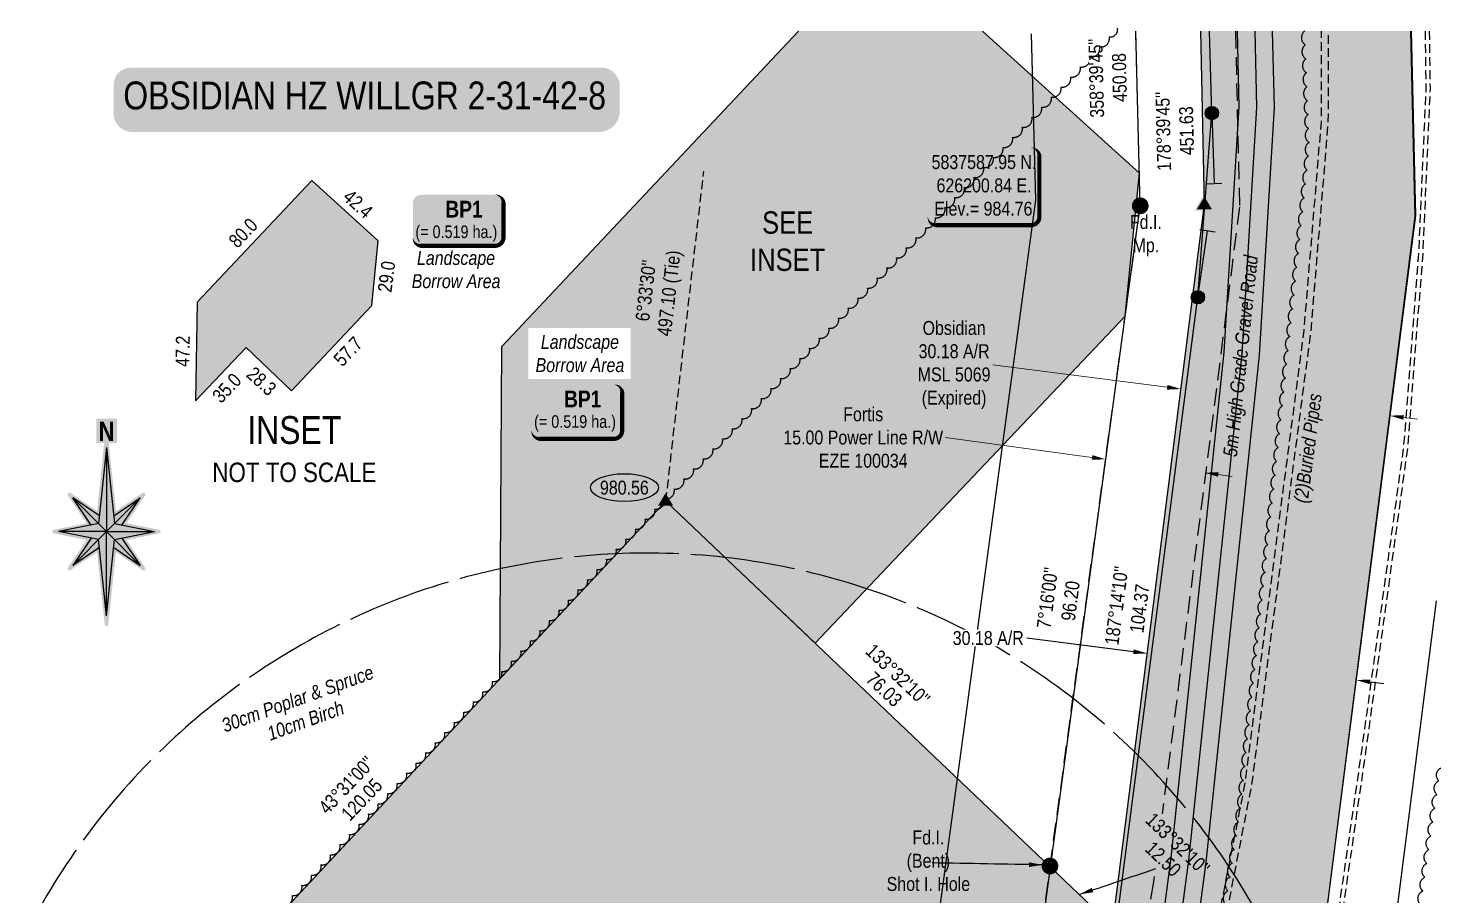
# Model space of a CAD drawing. Extents: x 624559 to 631602, y 5835336 to 5838851.
# Drawn here: x 624559 to 625572, y 5838141 to 5838763 of the extents above; entities that cross this region are included whole.
import ezdxf
from ezdxf.enums import TextEntityAlignment as Align

# ---------------------------------------------------------------- set-up
doc = ezdxf.new("R2010")
doc.units = 0
doc.header["$LTSCALE"] = 5
for name, pattern in [('0', [1, 1, 0]), ('foc-BUFFER', [16.75, 15, -1.75]), ('foc-FLOWLINE', [3.75, 2.5, -1.25]), ('foc-LSD', [8, 5, -3]), ('foc-TIELINE', [1.875, 1.25, -0.625]), ('POWERLINE5', [7.8, 2.4, -0.6, 0.6, -0.6, 0.6, -0.6, 2.4]), ('UG_PIPE', [1.875, 1.25, -0.625])]:
    doc.linetypes.add(name, pattern=pattern)
for name, color, linetype in [('AS-PIPE-UG', 44, 'UG_PIPE'), ('AS-POWER', 104, 'foc-POWER'), ('AS-POWER-EXISTING', 72, 'POWERLINE5'), ('AS-ROADS', 254, 'Continuous'), ('AS-SYMBOL', 7, 'Continuous'), ('AUX-BUFFER', 7, 'foc-BUFFER'), ('C-RW', 13, 'Continuous'), ('CG-NORTH', 7, 'Continuous'), ('DETAIL-T', 7, 'Continuous'), ('F-EZE', 190, 'foc-FLOWLINE'), ('F-RW', 190, 'Continuous'), ('L-BD', 7, 'Continuous'), ('L-MON', 1, 'Continuous'), ('L-SECTION-LSD', 7, 'foc-LSD'), ('L-TIE', 7, 'foc-TIELINE'), ('P-ELEVATION', 7, 'Continuous'), ('P-PROPOSED', 10, 'Continuous'), ('P-PROPOSED-H', 21, 'Continuous'), ('P-TEMP-BLOCKS', 250, 'Continuous'), ('P-TEMP-H', 41, 'Continuous'), ('P-TEMP_BORROW PIT', 46, 'Continuous'), ('P-TXT', 4, 'Continuous'), ('T-BUSH', 110, '0'), ('T-BUSH-T', 110, 'Continuous'), ('T-EXISTING TFA-T', 220, 'Continuous')]:
    doc.layers.add(name, color=color, linetype=linetype)
for name, color, linetype, lineweight in [('C-AR-T', 13, 'Continuous', 9), ('F-EZE-T', 190, 'Continuous', 9), ('T-TEXT', 48, 'Continuous', 18)]:
    doc.layers.add(name, color=color, linetype=linetype, lineweight=lineweight)
doc.styles.add('80', font='ARIALN.TTF', dxfattribs={"height": 10})
doc.styles.add('80CG', font='ARIALN.TTF', dxfattribs={"height": 10})
doc.styles.add('80L', font='ARIALN.TTF', dxfattribs={"height": 10})
doc.styles.add('80LS', font='ARIALNI.TTF', dxfattribs={"height": 10})
doc.styles.add('BOLD', font='ARIALNB.TTF')
doc.styles.add('foc-LtypeFont', font='ARIALN.TTF', dxfattribs={"height": 7.35})
doc.linetypes.add('foc-POWER', pattern='A,6,-1,["P",foc-LtypeFont,S=0.2,R=0,X=-0.625,Y=-0.75],-1.24,4', length=12.24)
doc.dimstyles.new('Compass 5 000', dxfattribs={"dimscale": 5, "dimtxt": 9, "dimasz": 2, "dimexe": 0.2, "dimexo": 0.0625, "dimgap": 0.5, "dimtad": 0, "dimtih": 1, "dimtoh": 1, "dimzin": 0, "dimdsep": 46, "dimtxsty": '80CG', "dimcen": 0.1, "dimse1": 1, "dimse2": 1, "dimclrd": 256, "dimclrt": 256, "dimaunit": 1, "dimadec": 4, "dimazin": 0, "dimtfac": 0.06, "dimtofl": 0, "dimtmove": 0, "dimatfit": 1, "dimfxl": 0.2, "dimtolj": 1, "dimtzin": 0, "dimlwd": -1, "dimarcsym": 0})

# ---------------------------------------------------------------- blocks, each defined once
blk = doc.blocks.new('POWERPOLE')
h = blk.add_hatch(color=255)
edge = h.paths.add_edge_path()
edge.add_arc((0, 0), 0.96, 0, 360)
at = {"linetype": 'Continuous'}
for p, q in [((0.68, -0.68), (-0.68, 0.68)), ((-0.68, -0.68), (0.68, 0.68))]:
    blk.add_line(p, q, dxfattribs=at)
blk.add_circle((0, 0), 0.96, dxfattribs=at)
blk = doc.blocks.new('*U63')
at = {"color": 72}
blk.add_line((-1.1, -0.04), (1.1, 0.04), dxfattribs=at)
at = {"layer": 'AS-SYMBOL', "color": 72, "flags": 128}
blk.add_lwpolyline([(-0.32, 10.08), (0, 0)], dxfattribs=at)
blk = doc.blocks.new('*U112')
at = {"color": 72}
blk.add_line((1.09, -0.16), (-1.09, 0.16), dxfattribs=at)
at = {"layer": 'AS-SYMBOL', "color": 72, "flags": 128}
blk.add_lwpolyline([(-1.37, -9.5), (0, 0)], dxfattribs=at)
blk = doc.blocks.new('fdia')
at = {"color": 255, "const_width": 1}
blk.add_lwpolyline([(-0.5, 0, 1), (0.5, 0, 1)], format="xyb", close=True, dxfattribs=at)
blk = doc.blocks.new('Fdiaa')
blk.add_blockref('fdia', (0, 0))
blk = doc.blocks.new('fdib')
at = {"color": 1, "const_width": 1.6}
blk.add_lwpolyline([(-0.4, 0, 1), (0.4, 0, 1)], format="xyb", close=True, dxfattribs=at)
at = {"color": 1}
blk.add_circle((0, 0), 0.8, dxfattribs=at)
blk = doc.blocks.new('Fdibb')
blk.add_blockref('fdib', (0, 0))
blk = doc.blocks.new('fdicc')
for name in ['Fdibb', 'Fdiaa']:
    blk.add_blockref(name, (0, 0))
blk = doc.blocks.new('FDI')
blk.add_blockref('fdicc', (0, 0))
blk = doc.blocks.new('STRIA')
blk.add_hatch(color=255).paths.add_polyline_path([(-0.04, 1.52), (-1.47, -0.87), (1.39, -0.87)])
blk = doc.blocks.new('STRIAA')
blk.add_blockref('STRIA', (0, 0))
blk = doc.blocks.new('STRIB')
at = {"color": 1}
blk.add_solid([(-1.12, -0.67), (-0.04, 1.13), (1.04, -0.67)], dxfattribs=at)
blk = doc.blocks.new('STRIBB')
blk.add_blockref('STRIB', (0, 0))
blk = doc.blocks.new('STRICC')
for name in ['STRIAA', 'STRIBB']:
    blk.add_blockref(name, (0, 0))
blk = doc.blocks.new('fdspike')
blk.add_blockref('STRICC', (0, 0))
blk = doc.blocks.new('*D54')
at = {"layer": 'P-TXT', "transparency": 16777216}
for p, q in [((625351.7, 5838315.8), (625275.2, 5838325.6)), ((625521.4, 5838294.2), (625531.3, 5838293))]:
    blk.add_line(p, q, dxfattribs=at)
for points in [[(625351.9, 5838317.5), (625351.5, 5838314.2), (625361.6, 5838314.6)], [(625521.6, 5838295.9), (625521.1, 5838292.6), (625511.4, 5838295.5)]]:
    blk.add_solid(points, dxfattribs=at)
at = {"layer": 'P-TXT', "transparency": 16777216, "insert": (625247.5, 5838325.6), "char_height": 10, "attachment_point": 5, "style": '80CG', "bg_fill": 3, "box_fill_scale": 1.1, "bg_fill_color": 256, "bg_fill_true_color": 13158600, "bg_fill_transparency": 0}
blk.add_mtext('\\A1;30.18 A/R', dxfattribs=at)
blk = doc.blocks.new('*U60')
h = blk.add_hatch(color=255)
edge = h.paths.add_edge_path()
edge.add_line((-84, -11.5), (84, -11.5))
edge.add_arc((84, -5.5), 6, 270, 360)
edge.add_line((90, -5.5), (90, 4))
edge.add_arc((84, 4), 6, 0, 90)
edge.add_line((84, 10), (-84, 10))
edge.add_arc((-84, 4), 6, 90, 180)
edge.add_line((-90, 4), (-90, -5.5))
edge.add_arc((-84, -5.5), 6, 180, 270)
at = {"color": 14, "flags": 128}
blk.add_lwpolyline([(-84, -11.5, 3, 3, 0), (84, -11.5, 3, 3, 0.414214), (90, -5.5, 3, 3, 0), (90, 4, 3, 0, 0.414214), (84, 10, 0, 0, 0), (-84, 10, 0, 0, 0.414214), (-90, 4, 0, 0, 0), (-90, -5.5, 0, 3, 0.414214)], format="xyseb", close=True, dxfattribs=at)
at = {"insert": (0, 0), "char_height": 10, "attachment_point": 5, "style": '80'}
blk.add_mtext_dynamic_manual_height_columns('{\\C14;OBSIDIAN HZ WILLGR 2-31-42-8}', width=412.2262, gutter_width=45, heights=[0], dxfattribs=at)
blk = doc.blocks.new('NORTH')
h = blk.add_hatch(color=141)
h.dxf.hatch_style = 1
edge = h.paths.add_edge_path()
edge.add_line((-2.5, 97.8), (-11.3, 97.8))
edge.add_line((-11.3, 97.8), (-11.3, 124.5))
edge.add_line((-11.3, 124.5), (11.4, 124.5))
edge.add_line((11.4, 124.5), (11.4, 97.8))
edge.add_line((11.4, 97.8), (2.5, 97.8))
edge.add_line((2.5, 97.8), (10.4, 22.8))
edge.add_line((10.4, 22.8), (39.9, 42.7))
edge.add_arc((41, 41), 2, -34, 124, ccw=False)
edge.add_line((42.7, 39.9), (22, 9.2))
edge.add_line((22, 9.2), (58.3, 2))
edge.add_arc((57.9, 0), 2, -78.6499, 78.6499, ccw=False)
edge.add_line((58.3, -2), (22, -9.2))
edge.add_line((22, -9.2), (42.7, -39.9))
edge.add_arc((41, -41), 2, -124, 34, ccw=False)
edge.add_line((39.9, -42.7), (10.4, -22.8))
edge.add_line((10.4, -22.8), (2, -102.6))
edge.add_arc((0, -102.4), 2, 186, 354, ccw=False)
edge.add_line((-2, -102.6), (-10.4, -22.8))
edge.add_line((-10.4, -22.8), (-39.9, -42.7))
edge.add_arc((-41, -41), 2, 146, 304, ccw=False)
edge.add_line((-42.7, -39.9), (-22, -9.2))
edge.add_line((-22, -9.2), (-58.3, -2))
edge.add_arc((-57.9, 0), 2, 101.3501, 258.6499, ccw=False)
edge.add_line((-58.3, 2), (-22, 9.2))
edge.add_line((-22, 9.2), (-42.7, 39.9))
edge.add_arc((-41, 41), 2, 56, 214, ccw=False)
edge.add_line((-39.9, 42.7), (-10.4, 22.8))
edge.add_line((-10.4, 22.8), (-2.5, 97.8))
at = {"linetype": 'Continuous'}
for points in [[(0, 92.8), (-8.8, 8.8), (0, 0)], [(-37.3, 37.3), (-17, 7.2), (-8.8, 8.8)], [(37.3, 37.3), (7.9, 17.5), (8.8, 8.8)], [(0, 0), (-52.8, 0), (-8.8, -8.8)], [(8.8, 8.8), (0, 0), (52.8, 0)], [(8.8, -8.8), (0, 0), (0, -92.8)], [(-7.9, -17.5), (-8.8, -8.8), (-37.3, -37.3)], [(17, -7.2), (8.8, -8.8), (37.3, -37.3)]]:
    blk.add_hatch(color=14, dxfattribs=at).paths.add_polyline_path(points)
at = {"color": 14, "linetype": 'Continuous'}
for p, q in [((0, 92.8), (-8.8, 8.8)), ((0, 92.8), (0, 0)), ((0, 92.8), (8.8, 8.8)), ((0, 0), (-37.3, 37.3)), ((-17, 7.2), (-37.3, 37.3)), ((-7.9, 17.5), (-37.3, 37.3)), ((0, 0), (37.3, 37.3)), ((7.9, 17.5), (37.3, 37.3)), ((17, 7.2), (37.3, 37.3)), ((-8.8, 8.8), (-52.8, 0)), ((0, 0), (-52.8, 0)), ((0, 0), (-37.3, -37.3)), ((0, 0), (37.3, -37.3)), ((0, -92.8), (0, 0)), ((0, 0), (52.8, 0)), ((8.8, 8.8), (52.8, 0)), ((-8.8, -8.8), (-52.8, 0)), ((-17, -7.2), (-37.3, -37.3)), ((0, -92.8), (-8.8, -8.8)), ((0, -92.8), (8.8, -8.8)), ((8.8, -8.8), (52.8, 0)), ((16.9, -7), (17, -7.2)), ((17, -7.2), (37.3, -37.3)), ((-7.9, -17.5), (-37.3, -37.3)), ((7.9, -17.5), (37.3, -37.3))]:
    blk.add_line(p, q, dxfattribs=at)
at = {"color": 14, "style": 'BOLD'}
blk.add_text('N', height=21.1, dxfattribs=at).set_placement((0, 110.6), align=Align.MIDDLE_CENTER)
blk = doc.blocks.new('we')
at = {"layer": 'P-ELEVATION'}
h = blk.add_hatch(color=111, dxfattribs=at)
h.dxf.hatch_style = 1
edge = h.paths.add_edge_path()
edge.add_ellipse((0, 0), major_axis=(-24.4, 0), ratio=0.410256, start_angle=0, end_angle=360)
at = {"layer": 'P-ELEVATION', "color": 7, "flags": 128}
blk.add_lwpolyline([(0, 0, 12.5, 0, 0), (-12.4, -6.4, 0, 0, 0)], format="xyseb", dxfattribs=at)
at = {"layer": 'P-ELEVATION', "color": 7}
blk.add_ellipse((0, 0), major_axis=(-24.4, 0), ratio=0.410256, dxfattribs=at)
at = {"layer": 'P-ELEVATION', "style": '80'}
blk.add_attdef('ELEVATION', text='', height=10, dxfattribs=at).set_placement((0, 0), align=Align.MIDDLE_CENTER)
blk = doc.blocks.new('*U71')
h = blk.add_hatch(color=254)
edge = h.paths.add_edge_path()
edge.add_line((-34, -28.5), (34, -28.5))
edge.add_arc((34, -22.5), 6, 270, 360)
edge.add_line((40, -22.5), (40, 21))
edge.add_arc((34, 21), 6, 0, 90)
edge.add_line((34, 27), (-34, 27))
edge.add_arc((-34, 21), 6, 90, 180)
edge.add_line((-40, 21), (-40, -22.5))
edge.add_arc((-34, -22.5), 6, 180, 270)
at = {"color": 1, "flags": 128}
blk.add_lwpolyline([(-34, -28.5, 3, 3, 0), (34, -28.5, 3, 3, 0.414214), (40, -22.5, 3, 3, 0), (40, 21, 3, 0, 0.414214), (34, 27, 0, 0, 0), (-34, 27, 0, 0, 0.414214), (-40, 21, 0, 0, 0), (-40, -22.5, 0, 3, 0.414214)], format="xyseb", close=True, dxfattribs=at)
blk.add_lwpolyline([(106.8, -14.7, 0, 10, 0), (0, 0, 5, 5, 0)], format="xyseb", dxfattribs=at)
at = {"color": 1, "style": '80'}
blk.add_attdef('ENTER_TEXT_001', (-36, -5), '', height=10, dxfattribs=at)
blk = doc.blocks.new('*U72')
h = blk.add_hatch(color=191)
edge = h.paths.add_edge_path()
edge.add_line((-26.5, -20.4), (26.5, -20.4))
edge.add_arc((26.5, -14.4), 6, 270, 360)
edge.add_line((32.5, -14.4), (32.5, 12.5))
edge.add_arc((26.5, 12.5), 6, 0, 90)
edge.add_line((26.5, 18.5), (-26.5, 18.5))
edge.add_arc((-26.5, 12.5), 6, 90, 180)
edge.add_line((-32.5, 12.5), (-32.5, -14.4))
edge.add_arc((-26.5, -14.4), 6, 180, 270)
at = {"color": 250, "flags": 128}
blk.add_lwpolyline([(-26.5, -20.4, 3, 3, 0), (26.5, -20.4, 3, 3, 0.414214), (32.5, -14.4, 3, 3, 0), (32.5, 12.5, 3, 0, 0.414214), (26.5, 18.5, 0, 0, 0), (-26.5, 18.5, 0, 0, 0.414214), (-32.5, 12.5, 0, 0, 0), (-32.5, -14.4, 0, 3, 0.414214)], format="xyseb", close=True, dxfattribs=at)
at = {"flags": 128}
blk.add_lwpolyline([(-18, -10.7, 0, 7.5, 0), (0, 0, 0, 0, 0)], format="xyseb", dxfattribs=at)
at = {"color": 250}
for tag, p, height, style in [('TEMP_AREA_W1_001', (-9.2, 2.2), 12, 'BOLD'), ('ENTER_TEXT_001', (-30.7, -12.5), 9, '80')]:
    blk.add_attdef(tag, p, '', height=height, dxfattribs=dict(at, style=style))
blk = doc.blocks.new('*U73')
h = blk.add_hatch(color=191)
edge = h.paths.add_edge_path()
edge.add_line((-26.5, -18.1), (26.5, -18.1))
edge.add_arc((26.5, -12.1), 6, 270, 360)
edge.add_line((32.5, -12.1), (32.5, 12.5))
edge.add_arc((26.5, 12.5), 6, 0, 90)
edge.add_line((26.5, 18.5), (-26.5, 18.5))
edge.add_arc((-26.5, 12.5), 6, 90, 180)
edge.add_line((-32.5, 12.5), (-32.5, -12.1))
edge.add_arc((-26.5, -12.1), 6, 180, 270)
at = {"color": 250, "flags": 128}
blk.add_lwpolyline([(-26.5, -18.1, 3, 3, 0), (26.5, -18.1, 3, 3, 0.414214), (32.5, -12.1, 3, 3, 0), (32.5, 12.5, 3, 0, 0.414214), (26.5, 18.5, 0, 0, 0), (-26.5, 18.5, 0, 0, 0.414214), (-32.5, 12.5, 0, 0, 0), (-32.5, -12.1, 0, 3, 0.414214)], format="xyseb", close=True, dxfattribs=at)
at = {"flags": 128}
blk.add_lwpolyline([(-18, -10.7, 0, 7.5, 0), (0, 0, 0, 0, 0)], format="xyseb", dxfattribs=at)
at = {"color": 250}
for tag, p, height, style in [('TEMP_AREA_W1_001', (-9.2, 2.2), 12, 'BOLD'), ('ENTER_TEXT_001', (-30.7, -12.5), 9, '80')]:
    blk.add_attdef(tag, p, '', height=height, dxfattribs=dict(at, style=style))
blk = doc.blocks.new('*D91')
at = {"layer": 'C-AR-T', "transparency": 16777216}
for p, q in [((625375.9, 5838505.5), (625250.9, 5838521.5)), ((625545.4, 5838483.8), (625555.3, 5838482.6))]:
    blk.add_line(p, q, dxfattribs=at)
for points in [[(625376.1, 5838507.1), (625375.7, 5838503.8), (625385.8, 5838504.2)], [(625545.6, 5838485.5), (625545.2, 5838482.2), (625535.5, 5838485.1)]]:
    blk.add_solid(points, dxfattribs=at)
at = {"layer": 'C-AR-T', "transparency": 16777216, "insert": (625223, 5838521.5), "char_height": 10, "attachment_point": 5, "style": '80CG'}
blk.add_mtext('\\A1;Obsidian\\P30.18 A/R\\PMSL 5069\\P(Expired)', dxfattribs=at)
blk = doc.blocks.new('*D95')
at = {"layer": 'F-EZE-T', "transparency": 16777216}
for p, q in [((625321.9, 5838455.2), (625216.9, 5838469.4)), ((625412.5, 5838442.9), (625422.4, 5838441.6))]:
    blk.add_line(p, q, dxfattribs=at)
for points in [[(625322.2, 5838456.8), (625321.7, 5838453.5), (625331.8, 5838453.8)], [(625412.7, 5838444.6), (625412.3, 5838441.3), (625402.6, 5838444.2)]]:
    blk.add_solid(points, dxfattribs=at)
at = {"layer": 'F-EZE-T', "transparency": 16777216, "insert": (625157.8, 5838469.4), "char_height": 10, "attachment_point": 5, "style": '80CG'}
blk.add_mtext('\\A1;Fortis\\P15.00 Power Line R/W\\PEZE 100034', dxfattribs=at)

msp = doc.modelspace()

# ---------------------------------------------------------------- hatches: boundary and pattern name
at = {"layer": 'AS-ROADS'}
h = msp.add_hatch(color=256, dxfattribs=at)
h.dxf.hatch_style = 1
h.paths.add_polyline_path([(625132.365, 5837050.858), (625158.215, 5837050.858), (625165.513, 5837078.617), (625227.884, 5837357.536), (625265.629, 5837549.476), (625324.882, 5837736.221), (625384.596, 5838022.165), (625403.529, 5838164.962), (625441.741, 5838528.562), (625452.449, 5838706.097), (625451.161, 5838760.858), (625426.154, 5838760.858), (625427.431, 5838706.556), (625416.82, 5838530.622), (625378.701, 5838167.912), (625359.934, 5838026.369), (625300.669, 5837742.573), (625241.372, 5837555.688), (625203.416, 5837362.677), (625141.217, 5837084.526)])
at = {"layer": 'P-PROPOSED-H'}
h = msp.add_hatch(color=256, dxfattribs=at)
h.dxf.hatch_style = 1
h.paths.add_polyline_path([(625550.91, 5838760.858), (625553.827, 5838628.55), (625486.318, 5838100.093), (625448.193, 5837799.064), (625429.92, 5837798.497), (625295.995, 5837794.612), (625336.61, 5838119.027), (625402.715, 5838636.492), (625399.973, 5838760.858)])
h = msp.add_hatch(color=256, dxfattribs=at)
h.dxf.hatch_style = 1
h.paths.add_polyline_path([(625445.745, 5837190.167), (624836.635, 5837174.182), (624829.92, 5837579.927), (624622.47, 5837572.152), (624606.965, 5837985.322), (625016.265, 5838423.902), (625336.61, 5838119.027), (625295.995, 5837794.612), (625372.08, 5837796.702), (625429.92, 5837798.497)])
at = {"layer": 'P-TEMP-H'}
h = msp.add_hatch(color=256, dxfattribs=at)
h.dxf.hatch_style = 1
h.paths.add_polyline_path([(625243.3, 5838760.858), (625111.291, 5838760.858), (624898.279, 5838534.555), (624897.008, 5838296.2), (625016.265, 5838423.902), (625123.349, 5838321.989), (625345.697, 5838556.536), (625355.899, 5838658.97)])
h = msp.add_hatch(color=256, dxfattribs=at)
h.dxf.hatch_style = 1
h.paths.add_polyline_path([(624715.245, 5838533.941), (624747.842, 5838502.918), (624805.335, 5838563.998), (624810.034, 5838610.373), (624762.377, 5838653.866), (624680.129, 5838566.486), (624678.961, 5838495.736), (624715.115, 5838533.804)])

# ---------------------------------------------------------------- linework, layer by layer
at = {"layer": 'AS-PIPE-UG', "flags": 128}
for points in [[(625174.915, 5837527.872), (625187.825, 5837527.782), (625228.475, 5837525.442), (625270.05, 5837543.547), (625277.905, 5837549.222), (625286.64, 5837557.067), (625290.88, 5837565.017), (625318.685, 5837624.752), (625336.775, 5837709.712), (625355.11, 5837788.772), (625377.995, 5837923.657), (625398.71, 5838052.957), (625431.575, 5838220.572), (625474.025, 5838546.137), (625486.415, 5838695.517), (625486.568, 5838760.858)], [(625290.735, 5837563.942), (625320.54, 5837624.034), (625338.707, 5837710.05), (625357.088, 5837789.281), (625382.929, 5837922.843), (625403.633, 5838052.08), (625436.512, 5838219.767), (625478.998, 5838545.606), (625491.415, 5838695.304), (625491.568, 5838760.858)], [(625560.802, 5838760.858), (625561.375, 5838719.917), (625556.135, 5838601.952), (625545.31, 5838462.797), (625514.62, 5838240.722), (625482.79, 5838020.542), (625463.88, 5837754.807), (625470.29, 5837562.357), (625473.71, 5837470.342), (625478.435, 5837400.132), (625480.765, 5837317.582), (625481.67, 5837250.927), (625478.125, 5837197.622), (625466.62, 5837184.922), (625437.48, 5837162.272), (625399.025, 5837129.797), (625341.78, 5837085.512), (625291.11, 5837050.858)], [(625563.802, 5838760.9), (625564.376, 5838719.871), (625559.13, 5838601.769), (625548.294, 5838462.475), (625517.591, 5838240.302), (625485.775, 5838020.22), (625466.884, 5837754.75), (625473.288, 5837562.462), (625476.706, 5837470.498), (625481.432, 5837400.275), (625483.765, 5837317.644), (625484.671, 5837250.847), (625481.049, 5837196.381), (625468.668, 5837182.714), (625439.369, 5837159.94), (625400.912, 5837127.463), (625343.546, 5837083.085), (625292.803, 5837048.381)]]:
    msp.add_lwpolyline(points, dxfattribs=at)
at = {"layer": 'AS-POWER'}
for p, q in [((625407.9, 5838702.072), (625406.196, 5838760.858)), ((625397.845, 5838570.072), (625407.9, 5838702.072)), ((625341.39, 5838135.142), (625397.845, 5838570.072))]:
    msp.add_line(p, q, dxfattribs=at)
at = {"layer": 'AS-ROADS', "flags": 128}
for points in [[(625132.365, 5837050.858), (625141.217, 5837084.526), (625203.416, 5837362.677), (625241.372, 5837555.688), (625300.669, 5837742.573), (625359.934, 5838026.369), (625378.701, 5838167.912), (625416.82, 5838530.622), (625427.431, 5838706.556), (625426.154, 5838760.858)], [(625438.658, 5838760.858), (625439.94, 5838706.327), (625429.28, 5838529.592), (625391.115, 5838166.437), (625372.265, 5838024.267), (625312.775, 5837739.397), (625253.5, 5837552.582), (625215.65, 5837360.107), (625153.365, 5837081.572), (625145.29, 5837050.858)], [(625451.161, 5838760.858), (625452.449, 5838706.097), (625441.741, 5838528.562), (625403.529, 5838164.962), (625384.596, 5838022.165), (625324.882, 5837736.221), (625265.629, 5837549.476), (625227.884, 5837357.536), (625165.513, 5837078.617), (625158.215, 5837050.858)]]:
    msp.add_lwpolyline(points, dxfattribs=at)
at = {"layer": 'AUX-BUFFER', "color": 251, "linetype": 'foc-BUFFER'}
msp.add_arc((625002.711, 5837886.519), 500, 207.468511, 152.531489, dxfattribs=at)
at = {"layer": 'F-EZE', "elevation": 4922.052}
for points in [[(625366.498, 5838154.636), (625365.999, 5838150.722), (625281.628, 5837657.438), (625207.633, 5837669.784), (625212.252, 5837697.136), (625232.109, 5837816.142), (625284.073, 5838100.964), (625291.83, 5838161.792), (625356.505, 5838635.592), (625353.321, 5838760.858)], [(625424.756, 5838760.858), (625427.708, 5838634.676), (625372.233, 5838199.612)]]:
    msp.add_lwpolyline(points, dxfattribs=at)
at = {"layer": 'F-RW'}
for points in [[(625271.715, 5837050.858), (625445.745, 5837190.167), (625432.859, 5837685.521), (625448.994, 5837804.772), (625553.788, 5838628.039), (625550.649, 5838760.858)], [(625351.696, 5837050.858), (625496.356, 5837166.656), (625482.929, 5837682.802), (625498.551, 5837798.265), (625569.079, 5838352.331)]]:
    msp.add_lwpolyline(points, dxfattribs=at)
at = {"layer": 'L-TIE'}
msp.add_line((625016.265, 5838423.902), (625043.453, 5838660.408), dxfattribs=at)
at = {"layer": 'P-PROPOSED', "flags": 128}
msp.add_lwpolyline([(625550.91, 5838760.858), (625553.827, 5838628.55), (625486.318, 5838100.093), (625448.193, 5837799.064), (625429.92, 5837798.497), (625295.995, 5837794.612), (625336.61, 5838119.027), (625402.715, 5838636.492), (625399.973, 5838760.858)], dxfattribs=at)
msp.add_lwpolyline([(625445.745, 5837190.167), (624836.635, 5837174.182), (624829.92, 5837579.927), (624622.47, 5837572.152), (624606.965, 5837985.322), (625016.265, 5838423.902), (625336.61, 5838119.027), (625295.995, 5837794.612), (625372.08, 5837796.702), (625429.92, 5837798.497)], close=True, dxfattribs=at)
at = {"layer": 'P-TEMP_BORROW PIT', "flags": 128}
msp.add_lwpolyline([(624715.245, 5838533.941), (624747.842, 5838502.918), (624805.335, 5838563.998), (624810.034, 5838610.373), (624762.377, 5838653.866), (624680.129, 5838566.486), (624678.961, 5838495.736), (624715.115, 5838533.804)], close=True, dxfattribs=at)
at = {"layer": 'T-BUSH', "flags": 128}
for points in [[(624558.949, 5837628.975, 0.52056705), (624568.94, 5837629.407, 0.52056705), (624578.93, 5837629.84, 0.52056705), (624588.921, 5837630.273, 0.52056705), (624598.912, 5837630.705, 0.52056705), (624608.902, 5837631.138, 0.52056705), (624618.893, 5837631.571, 0.52056705), (624628.884, 5837632.003, 0.52056705), (624638.874, 5837632.436, 0.52056705), (624648.865, 5837632.869, 0.52056705), (624658.855, 5837633.301, 0.52056705), (624668.846, 5837633.734, 0.52056705), (624678.837, 5837634.167, 0.52056705), (624688.827, 5837634.599, 0.52056705), (624698.818, 5837635.032, 0.52056705), (624708.809, 5837635.465, 0.52056705), (624718.799, 5837635.897, 0.52056705), (624728.79, 5837636.33, 0.52056705), (624738.781, 5837636.763, 0.52056705), (624748.771, 5837637.196, 0.52056705), (624758.766, 5837637.498, 0.52056705), (624768.764, 5837637.678, 0.52056705), (624778.763, 5837637.857, 0.52056705), (624788.761, 5837638.037, 0.52056705), (624798.759, 5837638.217, 0.52056705), (624808.758, 5837638.396, 0.52056705), (624818.756, 5837638.576, 0.52056705), (624828.755, 5837638.756, 0.52056705), (624838.753, 5837638.936, 0.52056705), (624848.751, 5837639.115, 0.52056705), (624858.75, 5837639.295, 0.52056705), (624868.748, 5837639.475, 0.52056705), (624878.746, 5837639.654, 0.52056705), (624886.907, 5837645.431, 0.52056705), (624895.067, 5837651.212, 0.52056705), (624903.226, 5837656.994, 0.52056705), (624911.385, 5837662.775, 0.52056705), (624919.545, 5837668.557, 0.52056705), (624923.87, 5837674.631, 0.52056705), (624916.682, 5837681.583, 0.52056705), (624909.494, 5837688.535, 0.52056705), (624902.306, 5837695.488, 0.52056705), (624895.118, 5837702.44, 0.52056705), (624887.93, 5837709.392, 0.52056705), (624880.743, 5837716.345, 0.52056705), (624873.555, 5837723.297, 0.52056705), (624866.367, 5837730.249, 0.52056705), (624859.179, 5837737.201, 0.52056705), (624851.991, 5837744.154, 0.52056705), (624844.803, 5837751.106, 0.52056705), (624837.615, 5837758.058, 0.52056705), (624830.427, 5837765.01, 0.52056705), (624823.239, 5837771.963, 0.52056705), (624816.051, 5837778.915, 0.52056705), (624808.864, 5837785.867, 0.52056705), (624801.676, 5837792.82, 0.52056705), (624794.488, 5837799.772, 0.52056705), (624787.3, 5837806.724, 0.52056705), (624780.112, 5837813.676, 0.52056705), (624772.924, 5837820.629, 0.52056705), (624765.736, 5837827.581, 0.52056705), (624758.548, 5837834.533, 0.52056705), (624751.36, 5837841.486, 0.52056705), (624744.173, 5837848.438, 0.52056705), (624736.985, 5837855.39, 0.52056705), (624729.797, 5837862.342, 0.52056705), (624722.609, 5837869.295, 0.52056705), (624715.421, 5837876.247, 0.52056705), (624708.233, 5837883.199, 0.52056705), (624701.045, 5837890.152, 0.52056705), (624693.857, 5837897.104, 0.52056705), (624686.669, 5837904.056, 0.52056705), (624679.482, 5837911.008, 0.52056705), (624672.294, 5837917.961, 0.52056705), (624665.106, 5837924.913, 0.52056705), (624657.918, 5837931.865, 0.52056705), (624650.73, 5837938.818, 0.52056705), (624643.542, 5837945.77, 0.52056705), (624636.354, 5837952.722, 0.52056705), (624629.166, 5837959.674, 0.52056705), (624621.978, 5837966.627, 0.52056705), (624614.791, 5837973.579, 0.52056705), (624607.603, 5837980.531, 0.52056705), (624604.987, 5837987.599, 0.52056705), (624611.816, 5837994.904, 0.52056705), (624618.644, 5838002.21, 0.52056705), (624625.473, 5838009.515, 0.52056705), (624632.302, 5838016.821, 0.52056705), (624639.13, 5838024.126, 0.52056705), (624645.959, 5838031.431, 0.52056705), (624652.788, 5838038.737, 0.52056705), (624659.616, 5838046.042, 0.52056705), (624666.445, 5838053.348, 0.52056705), (624673.274, 5838060.653, 0.52056705), (624680.102, 5838067.959, 0.52056705), (624686.931, 5838075.264, 0.52056705), (624693.76, 5838082.569, 0.52056705), (624700.588, 5838089.875, 0.52056705), (624707.417, 5838097.18, 0.52056705), (624714.246, 5838104.486, 0.52056705), (624721.074, 5838111.791, 0.52056705), (624727.903, 5838119.097, 0.52056705), (624734.732, 5838126.402, 0.52056705), (624741.56, 5838133.708, 0.52056705), (624748.389, 5838141.013, 0.52056705), (624755.217, 5838148.318, 0.52056705), (624762.046, 5838155.624, 0.52056705), (624768.875, 5838162.929, 0.52056705), (624775.703, 5838170.235, 0.52056705), (624782.532, 5838177.54, 0.52056705), (624789.361, 5838184.846, 0.52056705), (624796.189, 5838192.151, 0.52056705), (624803.018, 5838199.457, 0.52056705), (624809.847, 5838206.762, 0.52056705), (624816.675, 5838214.067, 0.52056705), (624823.504, 5838221.373, 0.52056705), (624830.333, 5838228.678, 0.52056705), (624837.161, 5838235.984, 0.52056705), (624843.99, 5838243.289, 0.52056705), (624850.819, 5838250.595, 0.52056705), (624857.647, 5838257.9, 0.52056705), (624864.476, 5838265.205, 0.52056705), (624871.305, 5838272.511, 0.52056705), (624878.133, 5838279.816, 0.52056705), (624884.962, 5838287.122, 0.52056705), (624891.791, 5838294.427, 0.52056705), (624898.619, 5838301.733, 0.52056705), (624905.448, 5838309.038, 0.52056705), (624912.277, 5838316.344, 0.52056705), (624919.105, 5838323.649, 0.52056705), (624925.934, 5838330.954, 0.52056705), (624932.763, 5838338.26, 0.52056705), (624939.591, 5838345.565, 0.52056705), (624946.42, 5838352.871, 0.52056705), (624953.249, 5838360.176, 0.52056705), (624960.077, 5838367.482, 0.52056705), (624966.906, 5838374.787, 0.52056705), (624973.734, 5838382.093, 0.52056705), (624980.65, 5838389.316, 0.52056705), (624987.584, 5838396.521, 0.52056705), (624994.519, 5838403.726, 0.52056705), (625001.453, 5838410.931, 0.52056705), (625008.387, 5838418.136, 0.52056705), (625015.322, 5838425.342, 0.52056705), (625022.256, 5838432.547, 0.52056705), (625029.19, 5838439.752, 0.52056705), (625036.125, 5838446.957, 0.52056705), (625043.059, 5838454.162, 0.52056705), (625049.993, 5838461.368, 0.52056705), (625056.928, 5838468.573, 0.52056705), (625063.862, 5838475.778, 0.52056705), (625070.796, 5838482.983, 0.52056705), (625077.731, 5838490.189, 0.52056705), (625084.665, 5838497.394, 0.52056705), (625091.599, 5838504.599, 0.52056705), (625098.534, 5838511.804, 0.52056705), (625105.468, 5838519.009, 0.52056705), (625112.402, 5838526.215, 0.52056705), (625119.337, 5838533.42, 0.52056705), (625126.271, 5838540.625, 0.52056705), (625133.205, 5838547.83, 0.52056705), (625140.14, 5838555.035, 0.52056705), (625147.074, 5838562.241, 0.52056705), (625154.008, 5838569.446, 0.52056705), (625160.943, 5838576.651, 0.52056705), (625167.877, 5838583.856, 0.52056705), (625174.811, 5838591.061, 0.52056705), (625181.746, 5838598.267, 0.52056705), (625188.68, 5838605.472, 0.52056705), (625195.614, 5838612.677, 0.52056705), (625202.549, 5838619.882, 0.52056705), (625209.483, 5838627.088, 0.52056705), (625216.417, 5838634.293, 0.52056705), (625223.352, 5838641.498, 0.52056705), (625230.286, 5838648.703, 0.52056705), (625237.22, 5838655.908, 0.52056705), (625244.155, 5838663.114, 0.52056705), (625251.089, 5838670.319, 0.52056705), (625258.023, 5838677.524, 0.52056705), (625264.958, 5838684.729, 0.52056705), (625271.892, 5838691.934, 0.52056705), (625278.826, 5838699.14, 0.52056705), (625285.76, 5838706.345, 0.52056705), (625292.695, 5838713.55, 0.52056705), (625299.629, 5838720.755, 0.52056705), (625306.563, 5838727.961, 0.52056705), (625313.498, 5838735.166, 0.52056705), (625320.432, 5838742.371, 0.52056705), (625327.366, 5838749.576, 0.52056705), (625334.301, 5838756.781, 0.52056705), (625340.226, 5838762.938, 0.52056705)], [(625474.521, 5838760.974, 0.52056705), (625474.908, 5838750.981, 0.52056705), (625475.295, 5838740.989, 0.52056705), (625475.682, 5838730.996, 0.52056705), (625476.07, 5838721.004, 0.52056705), (625476.457, 5838711.011, 0.52056705), (625476.844, 5838701.019, 0.52056705), (625477.231, 5838691.026, 0.52056705), (625477.619, 5838681.034, 0.52056705), (625477.215, 5838671.067, 0.52056705), (625476.175, 5838661.121, 0.52056705), (625475.135, 5838651.176, 0.52056705), (625474.095, 5838641.23, 0.52056705), (625473.056, 5838631.284, 0.52056705), (625472.016, 5838621.338, 0.52056705), (625470.976, 5838611.393, 0.52056705), (625469.936, 5838601.447, 0.52056705), (625468.897, 5838591.501, 0.52056705), (625467.857, 5838581.555, 0.52056705), (625466.817, 5838571.609, 0.52056705), (625465.777, 5838561.664, 0.52056705), (625464.738, 5838551.718, 0.52056705), (625463.698, 5838541.772, 0.52056705), (625462.658, 5838531.826, 0.52056705), (625461.618, 5838521.88, 0.52056705), (625460.579, 5838511.935, 0.52056705), (625459.539, 5838501.989, 0.52056705), (625458.499, 5838492.043, 0.52056705), (625457.459, 5838482.097, 0.52056705), (625456.42, 5838472.151, 0.52056705), (625455.38, 5838462.206, 0.52056705), (625454.34, 5838452.26, 0.52056705), (625453.3, 5838442.314, 0.52056705), (625452.261, 5838432.368, 0.52056705), (625451.221, 5838422.422, 0.52056705), (625450.181, 5838412.477, 0.52056705), (625449.141, 5838402.531, 0.52056705), (625448.102, 5838392.585, 0.52056705), (625447.062, 5838382.639, 0.52056705), (625446.022, 5838372.693, 0.52056705), (625444.982, 5838362.748, 0.52056705), (625443.943, 5838352.802, 0.52056705), (625442.903, 5838342.856, 0.52056705), (625441.863, 5838332.91, 0.52056705), (625440.823, 5838322.964, 0.52056705), (625439.784, 5838313.019, 0.52056705), (625438.744, 5838303.073, 0.52056705), (625437.704, 5838293.127, 0.52056705), (625436.664, 5838283.181, 0.52056705), (625435.625, 5838273.235, 0.52056705), (625434.585, 5838263.29, 0.52056705), (625433.545, 5838253.344, 0.52056705), (625432.505, 5838243.398, 0.52056705), (625431.466, 5838233.452, 0.52056705), (625430.426, 5838223.506, 0.52056705), (625429.386, 5838213.561, 0.52056705), (625428.346, 5838203.615, 0.52056705), (625426.95, 5838193.715, 0.52056705), (625425.435, 5838183.83, 0.52056705), (625423.92, 5838173.946, 0.52056705), (625422.405, 5838164.061, 0.52056705), (625420.89, 5838154.177, 0.52056705), (625419.375, 5838144.292, 0.52056705), (625417.86, 5838134.407, 0.52056705), (625416.345, 5838124.523, 0.52056705), (625414.83, 5838114.638, 0.52056705), (625413.315, 5838104.754, 0.52056705), (625411.8, 5838094.869, 0.52056705), (625410.285, 5838084.985, 0.52056705), (625408.769, 5838075.1, 0.52056705), (625407.254, 5838065.216, 0.52056705), (625405.739, 5838055.331, 0.52056705), (625404.224, 5838045.446, 0.52056705), (625402.709, 5838035.562, 0.52056705), (625401.194, 5838025.677, 0.52056705), (625399.679, 5838015.793, 0.52056705), (625398.164, 5838005.908, 0.52056705), (625396.649, 5837996.024, 0.52056705), (625395.134, 5837986.139, 0.52056705), (625393.619, 5837976.254, 0.52056705), (625392.104, 5837966.37, 0.52056705), (625390.589, 5837956.485, 0.52056705), (625389.074, 5837946.601, 0.52056705), (625387.559, 5837936.716, 0.52056705), (625386.044, 5837926.832, 0.52056705), (625384.529, 5837916.947, 0.52056705), (625383.014, 5837907.062, 0.52056705), (625381.499, 5837897.178, 0.52056705), (625379.983, 5837887.293, 0.52056705), (625378.468, 5837877.409, 0.52056705), (625376.953, 5837867.524, 0.52056705), (625375.438, 5837857.64, 0.52056705), (625373.923, 5837847.755, 0.52056705), (625372.408, 5837837.871, 0.52056705), (625370.893, 5837827.986, 0.52056705), (625369.378, 5837818.101, 0.52056705), (625367.863, 5837808.217, 0.52056705), (625366.348, 5837798.332, 0.52056705), (625364.833, 5837788.448, 0.52056705), (625363.318, 5837778.563, 0.52056705), (625361.803, 5837768.679, 0.52056705), (625360.288, 5837758.794, 0.52056705), (625358.773, 5837748.909, 0.52056705), (625357.248, 5837739.026, 0.52056705), (625355.711, 5837729.145, 0.52056705), (625354.175, 5837719.264, 0.52056705), (625352.638, 5837709.383, 0.52056705), (625351.102, 5837699.501, 0.52056705), (625349.565, 5837689.62, 0.52056705), (625348.029, 5837679.739, 0.52056705), (625346.492, 5837669.858, 0.52056705), (625344.956, 5837659.976, 0.52056705), (625343.419, 5837650.095, 0.52056705), (625341.883, 5837640.214, 0.52056705), (625340.346, 5837630.333, 0.52056705), (625338.81, 5837620.451, 0.52056705), (625337.273, 5837610.57, 0.52056705), (625335.737, 5837600.689, 0.52056705), (625334.2, 5837590.808, 0.52056705), (625332.664, 5837580.926, 0.52056705), (625331.127, 5837571.045, 0.52056705), (625329.591, 5837561.164, 0.52056705), (625328.054, 5837551.283, 0.52056705), (625326.518, 5837541.401, 0.52056705), (625324.981, 5837531.52, 0.52056705), (625328.826, 5837523.333, 0.52056705), (625335.747, 5837516.115, 0.52056705), (625342.667, 5837508.896, 0.52056705), (625349.587, 5837501.677, 0.52056705), (625356.941, 5837495.192, 0.52056705), (625366.6, 5837492.601, 0.52056705), (625376.258, 5837490.01, 0.52056705), (625385.917, 5837487.419, 0.52056705), (625395.575, 5837484.828, 0.52056705), (625405.234, 5837482.237, 0.52056705), (625414.892, 5837479.646, 0.52056705), (625424.551, 5837477.055, 0.52056705), (625433.537, 5837474.644, 0.52056705)], [(625391.686, 5837048.499, -0.52056705), (625399.549, 5837054.672, -0.52056705), (625407.412, 5837060.846, -0.52056705), (625415.274, 5837067.019, -0.52056705), (625423.137, 5837073.192, -0.52056705), (625430.999, 5837079.365, -0.52056705), (625438.862, 5837085.539, -0.52056705), (625446.724, 5837091.712, -0.52056705), (625454.587, 5837097.885, -0.52056705), (625462.449, 5837104.058, -0.52056705), (625470.312, 5837110.232, -0.52056705), (625478.174, 5837116.405, -0.52056705), (625486.037, 5837122.578, -0.52056705), (625493.9, 5837128.752, -0.52056705), (625501.762, 5837134.925, -0.52056705), (625509.625, 5837141.098, -0.52056705), (625517.487, 5837147.271, -0.52056705), (625524.755, 5837153.913, -0.52056705), (625525.974, 5837163.835, -0.52056705), (625527.186, 5837173.758, -0.52056705), (625528.398, 5837183.68, -0.52056705), (625529.611, 5837193.603, -0.52056705), (625530.823, 5837203.526, -0.52056705), (625532.035, 5837213.448, -0.52056705), (625533.248, 5837223.371, -0.52056705), (625534.46, 5837233.294, -0.52056705), (625535.672, 5837243.216, -0.52056705), (625536.884, 5837253.139, -0.52056705), (625538.097, 5837263.062, -0.52056705), (625539.309, 5837272.984, -0.52056705), (625540.521, 5837282.907, -0.52056705), (625541.734, 5837292.83, -0.52056705), (625542.946, 5837302.752, -0.52056705), (625544.158, 5837312.675, -0.52056705), (625545.371, 5837322.598, -0.52056705), (625546.583, 5837332.52, -0.52056705), (625547.795, 5837342.443, -0.52056705), (625549.008, 5837352.366, -0.52056705), (625550.176, 5837362.293, -0.52056705), (625551.146, 5837372.242, -0.52056705), (625552.116, 5837382.192, -0.52056705), (625553.086, 5837392.141, -0.52056705), (625554.056, 5837402.09, -0.52056705), (625555.025, 5837412.04, -0.52056705), (625555.995, 5837421.989, -0.52056705), (625556.965, 5837431.938, -0.52056705), (625557.935, 5837441.888, -0.52056705), (625558.905, 5837451.837, -0.52056705), (625559.875, 5837461.786, -0.52056705), (625560.844, 5837471.735, -0.52056705), (625561.814, 5837481.685, -0.52056705), (625562.784, 5837491.634, -0.52056705), (625563.754, 5837501.583, -0.52056705), (625564.724, 5837511.533, -0.52056705), (625563.518, 5837521.426, -0.52056705), (625562.001, 5837531.307, -0.52056705), (625560.485, 5837541.187, -0.52056705), (625558.968, 5837551.068, -0.52056705), (625557.452, 5837560.949, -0.52056705), (625555.935, 5837570.83, -0.52056705), (625554.419, 5837580.71, -0.52056705), (625552.902, 5837590.591, -0.52056705), (625551.386, 5837600.472, -0.52056705), (625549.869, 5837610.353, -0.52056705), (625548.353, 5837620.233, -0.52056705), (625546.836, 5837630.114, -0.52056705), (625545.32, 5837639.995, -0.52056705), (625543.803, 5837649.876, -0.52056705), (625542.287, 5837659.756, -0.52056705), (625540.77, 5837669.637, -0.52056705), (625539.254, 5837679.518, -0.52056705), (625537.738, 5837689.399, -0.52056705), (625536.221, 5837699.279, -0.52056705), (625534.705, 5837709.16, -0.52056705), (625533.188, 5837719.041, -0.52056705), (625531.672, 5837728.922, -0.52056705), (625530.155, 5837738.802, -0.52056705), (625528.639, 5837748.683, -0.52056705), (625527.122, 5837758.564, -0.52056705), (625525.606, 5837768.445, -0.52056705), (625524.089, 5837778.325, -0.52056705), (625522.573, 5837788.206, -0.52056705), (625521.056, 5837798.087, -0.52056705), (625519.54, 5837807.968, -0.52056705), (625518.023, 5837817.848, -0.52056705), (625516.507, 5837827.729, -0.52056705), (625514.99, 5837837.61, -0.52056705), (625515.535, 5837847.497, -0.52056705), (625516.988, 5837857.388, -0.52056705), (625518.44, 5837867.278, -0.52056705), (625519.892, 5837877.169, -0.52056705), (625521.344, 5837887.059, -0.52056705), (625522.796, 5837896.949, -0.52056705), (625524.248, 5837906.84, -0.52056705), (625525.701, 5837916.73, -0.52056705), (625527.153, 5837926.621, -0.52056705), (625528.605, 5837936.511, -0.52056705), (625530.057, 5837946.401, -0.52056705), (625531.509, 5837956.292, -0.52056705), (625532.961, 5837966.182, -0.52056705), (625534.414, 5837976.073, -0.52056705), (625535.866, 5837985.963, -0.52056705), (625537.318, 5837995.854, -0.52056705), (625538.77, 5838005.744, -0.52056705), (625540.222, 5838015.634, -0.52056705), (625541.675, 5838025.525, -0.52056705), (625543.127, 5838035.415, -0.52056705), (625544.579, 5838045.306, -0.52056705), (625546.031, 5838055.196, -0.52056705), (625547.483, 5838065.086, -0.52056705), (625548.935, 5838074.977, -0.52056705), (625550.388, 5838084.867, -0.52056705), (625551.84, 5838094.758, -0.52056705), (625553.292, 5838104.648, -0.52056705), (625554.744, 5838114.538, -0.52056705), (625556.196, 5838124.429, -0.52056705), (625557.648, 5838134.319, -0.52056705), (625559.101, 5838144.21, -0.52056705), (625560.553, 5838154.1, -0.52056705), (625562.005, 5838163.99, -0.52056705), (625563.457, 5838173.881, -0.52056705), (625564.909, 5838183.771, -0.52056705), (625566.362, 5838193.662, -0.52056705), (625567.814, 5838203.552, -0.52056705), (625569.266, 5838213.443, -0.52056705), (625570.718, 5838223.333, -0.52056705), (625572.046, 5838232.378, -0.52056705)]]:
    msp.add_lwpolyline(points, format="xyb", dxfattribs=at)

# ---------------------------------------------------------------- block references
at = {"xscale": 1.999999999999996, "yscale": 1.999999999999996, "zscale": 1.999999999999996}
msp.add_blockref('*U60', (624800.251, 5838714.606), dxfattribs=at)
at = {"layer": 'AS-POWER-EXISTING', "xscale": 4.998225049999983, "yscale": 4.998225049999983, "zscale": 4.998225049999983}
for p in [(625407.9, 5838702.072), (625397.845, 5838570.072)]:
    msp.add_blockref('POWERPOLE', p, dxfattribs=at)
at = {"layer": 'AS-SYMBOL', "xscale": 4.998225049999983, "yscale": 4.998225049999983, "zscale": 4.998225049999983}
for name, p in [('*U63', (625409.51, 5838651.677)), ('*U112', (625404.695, 5838617.547))]:
    msp.add_blockref(name, p, dxfattribs=at)
at = {"layer": 'CG-NORTH', "xscale": 0.6499999999999978, "yscale": 0.6499999999999978, "zscale": 0.6499999999999978}
msp.add_blockref('NORTH', (624615.079, 5838401.984), dxfattribs=at)
at = {"layer": 'DETAIL-T'}
ref = msp.add_blockref('*U71', (625244.183, 5838650.196), dxfattribs=at)
ref.add_attrib('ENTER_TEXT_001', '5837587.95 N.', (625206.864, 5838661.968), dxfattribs={"layer": '0', "color": 1, "height": 10, "style": '80'})
ref.add_attrib('ENTER_TEXT_002', '626200.84 E.', (625210.387, 5838645.26), dxfattribs={"layer": '0', "color": 1, "height": 10, "style": '80'})
ref.add_attrib('ENTER_TEXT_003', 'Elev.= 984.76', (625208.808, 5838628.553), dxfattribs={"layer": '0', "color": 1, "height": 10, "style": '80'})
at = {"layer": 'L-MON'}
for name, p, xscale, yscale, zscale in [('FDI', (625356.505, 5838635.592, 4923.8), 4.998225049999983, 4.998225049999983, 4.998225049999983), ('fdspike', (625402.715, 5838636.492), 4.999999999999991, 4.999999999999991, 4.999999999999991), ('fdspike', (625016.265, 5838423.902), 4.999999999999991, 4.999999999999991, 4.999999999999991), ('FDI', (625291.77, 5838162.127), 4.998225049999983, 4.998225049999983, 4.998225049999983)]:
    msp.add_blockref(name, p, dxfattribs=dict(at, xscale=xscale, yscale=yscale, zscale=zscale))
at = {"layer": 'L-SECTION-LSD', "xscale": 0.99964501, "yscale": 0.99964501, "zscale": 0.99964501}
msp.add_blockref('we', (624986.497, 5838433.493), dxfattribs=at).add_auto_attribs({'ELEVATION': '980.56'})

# ---------------------------------------------------------------- texts
at = {"layer": 'AS-PIPE-UG', "insert": (625471.749, 5838462.411), "char_height": 9.99645, "width": 78.99419, "attachment_point": 2, "rotation": 82.571188, "style": '80L'}
msp.add_mtext('{\\fArial Narrow|b0|i1|c0|p34;(2)Buried Pipes}', dxfattribs=at)
at = {"layer": 'DETAIL-T', "color": 3, "attachment_point": 5, "style": '80CG'}
for s, insert, char_height, width in [('SEE\\PINSET', (625103.639, 5838610.153), 16, 53.79165), ('INSET\\P{\\H0.7x;NOT TO SCALE}', (624749.779, 5838461.041), 20, 116.9749)]:
    msp.add_mtext(s, dxfattribs=dict(at, insert=insert, char_height=char_height, width=width))
at = {"layer": 'L-BD', "style": '80L'}
for s, height, rotation, p in [("133°32'10''", 9.99645, 316.4639, (625182.699, 5838299.308)), ('76.03', 9.9965, 316.4639, (625172.887, 5838288.981)), ("43°31'00''", 9.9965, 46.4775, (624787.21, 5838220.195)), ('120.05', 9.9965, 46.4775, (624798.082, 5838209.869)), ("133°32'10''", 9.99645, 316.1335, (625383.418, 5838178.012)), ('12.50', 9.9965, 316.1335, (625373.027, 5838167.202))]:
    msp.add_text(s, height=height, rotation=rotation, dxfattribs=at).set_placement(p, align=Align.MIDDLE)
at = {"layer": 'L-MON', "char_height": 10, "attachment_point": 5, "style": '80CG'}
for s, insert in [('\\A1;Fd.I.\\PMp.', (625360.541, 5838614.158)), ('\\A1;Fd.I.\\P(Bent)\\PShot I. Hole', (625204.56, 5838165.876))]:
    msp.add_mtext(s, dxfattribs=dict(at, insert=insert))
at = {"layer": 'P-TEMP_BORROW PIT', "style": '80L'}
for s, rotation, p in [('42.4', 317.615612, (624795.512, 5838637.026)), ('80.0', 46.4775, (624713.068, 5838616.21)), ('29.0', 82.516018, (624815.913, 5838584.799)), ('47.2', 89.054129, (624669.618, 5838531.317)), ('57.7', 46.4775, (624788.361, 5838531.196)), ('28.3', 317.615612, (624726.264, 5838509.843)), ('35.0', 46.4775, (624701.335, 5838504.973))]:
    msp.add_text(s, height=9.9965, rotation=rotation, dxfattribs=at).set_placement(p, align=Align.MIDDLE)
at = {"layer": 'T-BUSH-T', "insert": (624750.408, 5838286.81), "char_height": 10, "width": 120.91173, "attachment_point": 2, "rotation": 20, "style": '80LS'}
msp.add_mtext('30cm Poplar & Spruce\\P10cm Birch ', dxfattribs=at)
at = {"layer": 'T-TEXT', "insert": (625423.444, 5838528.423), "char_height": 9.99645, "width": 145.78493, "attachment_point": 2, "rotation": 84.000644, "style": '80L'}
msp.add_mtext('{\\fArial Narrow|b0|i1|c0|p34;5m High Grade Gravel Road}', dxfattribs=at)

# ---------------------------------------------------------------- dimensions: what is measured, and where the dimension line sits
at = {"layer": 'C-AR-T'}
dim = msp.add_linear_dim(base=(625385.818, 5838504.225), p1=(625533.133, 5838466.559), p2=(625383.449, 5838485.681), angle=172.720023, text='Obsidian\\P30.18 A/R\\PMSL 5069\\P(Expired)', dimstyle='Compass 5 000', dxfattribs=at)
dim.commit()
dim.dimension.update_dxf_attribs({"geometry": '*D91', "text_midpoint": (625222.987, 5838521.459), "dimtype": 161})
at = {"layer": 'F-EZE-T'}
dim = msp.add_linear_dim(base=(625331.847, 5838453.848), p1=(625416.379, 5838545.829, 4922.052), p2=(625345.629, 5838555.428), angle=172.273434, text='Fortis\\P15.00 Power Line R/W\\PEZE 100034', dimstyle='Compass 5 000', dxfattribs=at)
dim.commit()
dim.dimension.update_dxf_attribs({"geometry": '*D95', "text_midpoint": (625157.764, 5838469.443), "dimtype": 161})

# ---------------------------------------------------------------- leaders
at = {"layer": 'L-BD', "path_type": 1}
msp.add_leader([(625312.775, 5838141.711), (625367.762, 5838160.358)], dimstyle='Compass 5 000', override={"dimgap": 0.5, "dimtad": 0}, dxfattribs=at)
at = {"layer": 'L-MON', "path_type": 1}
msp.add_leader([(625286.741, 5838162.939), (625207.217, 5838164.4)], dimstyle='Compass 5 000', override={"dimgap": 0.5, "dimtad": 0}, dxfattribs=at)

# ---------------------------------------------------------------- next in the draw order: texts
at = {"layer": 'L-BD', "insert": (625368.082, 5838688.897), "char_height": 9.99645, "width": 26.26903, "attachment_point": 2, "rotation": 91.3403, "style": '80L', "bg_fill": 3, "box_fill_scale": 1, "bg_fill_color": 256, "bg_fill_transparency": 0}
msp.add_mtext("178°39'45''\\P451.63", dxfattribs=at)
at = {"layer": 'T-EXISTING TFA-T', "insert": (624833.67, 5838603.211), "char_height": 9.99645, "attachment_point": 1, "style": '80L', "bg_fill": 3, "box_fill_scale": 1.15, "bg_fill_color": 256, "bg_fill_true_color": 256, "bg_fill_transparency": 0}
msp.add_mtext_dynamic_manual_height_columns('\\pi4.0844;{\\fArial Narrow|b0|i1|c0|p34;Landscape \\P\\pi0.31015;Borrow Area}', width=63.53793, gutter_width=50, heights=[0], dxfattribs=at)
at = {"layer": 'T-EXISTING TFA-T', "insert": (624922.51, 5838543.027), "char_height": 9.99645, "attachment_point": 1, "style": '80L', "bg_fill": 2}
msp.add_mtext_dynamic_manual_height_columns('\\pi4.0844;{\\fArial Narrow|b0|i1|c0|p34;Landscape \\P\\pi0.31015;Borrow Area}', width=63.53793, gutter_width=50, heights=[0], dxfattribs=at)

# ---------------------------------------------------------------- next in the draw order: linework, layer by layer
at = {"layer": 'C-RW', "flags": 128}
for points in [[(624559.079, 5837618.99), (624781.947, 5837626.783), (625011.835, 5837920.25), (625284.011, 5838101.277), (625356.505, 5838635.592), (625353.321, 5838760.858)], [(625278.346, 5838758.952), (625281.376, 5838639.707), (625209.347, 5838108.47), (624977.608, 5837957.609), (624777.09, 5837701.632), (624559.079, 5837694.009)]]:
    msp.add_lwpolyline(points, dxfattribs=at)
at = {"layer": 'P-TEMP_BORROW PIT', "flags": 128}
msp.add_lwpolyline([(625111.291, 5838760.858), (624898.279, 5838534.555), (624897.008, 5838296.2), (625016.265, 5838423.902), (625123.349, 5838321.989), (625345.697, 5838556.536), (625353.449, 5838632.955), (625353.449, 5838632.955), (625355.899, 5838658.97), (625243.3, 5838760.858)], dxfattribs=at)

# ---------------------------------------------------------------- next in the draw order: block references
at = {"layer": 'P-TEMP-BLOCKS'}
for name, p in [('*U73', (624867.316, 5838624.998)), ('*U72', (624952.448, 5838488.886))]:
    msp.add_blockref(name, p, dxfattribs=at).add_auto_attribs({'TEMP_AREA_W1_001': 'BP1', 'ENTER_TEXT_001': '(= 0.519 ha.)'})

# ---------------------------------------------------------------- next in the draw order: texts
at = {"layer": 'L-BD', "insert": (624996.865, 5838575.382), "char_height": 9.99645, "width": 61.14923, "attachment_point": 2, "rotation": 83.4423, "style": '80L'}
msp.add_mtext("6°33'30''\\P497.10 (Tie)", dxfattribs=at)

# ---------------------------------------------------------------- next in the draw order: texts
at = {"layer": 'L-BD', "attachment_point": 2, "style": '80L', "bg_fill": 3, "box_fill_scale": 1, "bg_fill_color": 256, "bg_fill_transparency": 0}
for s, insert, char_height, width, rotation in [("358°39'45''\\P450.08", (625319.95, 5838727.067), 9.99645, 26.26903, 91.3403), ("7°16'00''\\P96.20", (625284.963, 5838355.074), 9.9965, 30.40223, 82.7329), ("187°14'10''\\P104.37", (625334.515, 5838349.524, -4923.8), 10, 30.40223, 82.7329)]:
    msp.add_mtext(s, dxfattribs=dict(at, insert=insert, char_height=char_height, width=width, rotation=rotation))

# ---------------------------------------------------------------- next in the draw order: dimensions: what is measured, and where the dimension line sits
at = {"layer": 'P-TXT'}
dim = msp.add_linear_dim(base=(625511.432, 5838295.499), p1=(625375.825, 5838425.996), p2=(625525.617, 5838406.929), angle=352.745785, text='30.18 A/R', dimstyle='Compass 5 000', override={"dimtfill": 1}, dxfattribs=at)
dim.commit()
dim.dimension.update_dxf_attribs({"geometry": '*D54', "text_midpoint": (625247.541, 5838325.568), "dimtype": 161})

doc.saveas('drawing.dxf')
